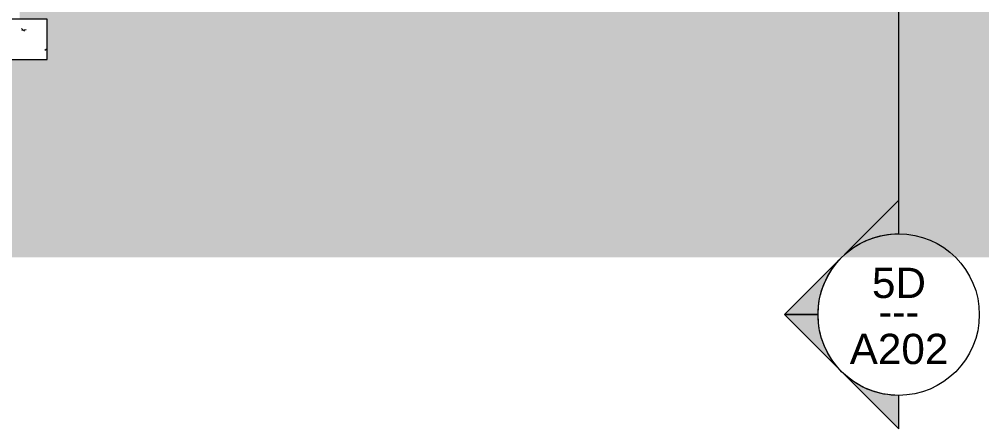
# Model space of a CAD drawing. Header units: inches. Extents: x -4168 to 1483, y -300 to 637.
# Drawn here: x -367.7 to -81.3, y -289.7 to -168 of the extents above; entities that cross this region are included whole.
import ezdxf

# ---------------------------------------------------------------- set-up
doc = ezdxf.new("R2010")
doc.units = ezdxf.units.IN
doc.header["$MEASUREMENT"] = 0
for name, color, linetype, lineweight in [('0-5', 10, 'Continuous', 5), ('C-TOPO-2', 45, 'Continuous', 9), ('G-ANNO-SYMB', 111, 'Continuous', 9), ('S-FNDN-1', 7, 'Continuous', 9), ('S-FNDN-3', 45, 'Continuous', 9)]:
    doc.layers.add(name, color=color, linetype=linetype, lineweight=lineweight)
doc.styles.add('Arial_1', font='arial.ttf', dxfattribs={"height": 9})
doc.styles.add('Century Gothic', font='ufonts.com_century-gothic.ttf', dxfattribs={"height": 9})

# ---------------------------------------------------------------- blocks, each defined once
blk = doc.blocks.new('CTR  - Topography_rvt-2-BUILDING SECTION - EAST_WEST AT RAMP - LOOKING SOUTH')
at = {"layer": 'C-TOPO-2'}
h = blk.add_hatch(dxfattribs=at)
h.set_pattern_fill('FP_27', color=256, style=0, pattern_type=2)
h.set_pattern_definition([(0, (-10964.796, 146.633), (24, 24), [24, -24]), (0, (-10964.796, 155.633), (24, 24), [24, -24]), (0, (-10964.796, 164.633), (24, 24), [24, -24]), (90, (-10961.796, 167.633), (-24, 24), [24, -24]), (90, (-10952.796, 167.633), (-24, 24), [24, -24]), (90, (-10943.796, 167.633), (-24, 24), [24, -24])])
h.paths.add_polyline_path([(-10229.67, -238.74), (-9888.19, -238.74), (-9888.19, -182), (-9911.19, -182), (-9911.19, -168), (-9901.19, -168), (-9901.19, -162), (-9901.35, -162), (-9962.11, -162.88), (-10615.05, -162.86), (-10665.2, -162), (-10716.04, -162.88), (-11311.15, -162.86), (-11361.19, -162), (-11432.19, -162), (-11432.19, -168), (-11424, -168), (-11424, -180), (-11448, -180), (-11448, -168), (-11439.81, -168), (-11439.81, -162), (-11472.99, -162), (-11478.99, -168), (-11502.99, -168), (-11508.99, -162), (-11544.19, -162), (-11544.19, -168), (-11529.19, -168), (-11529.19, -182), (-11571.19, -182), (-11571.19, -168), (-11760.19, -168), (-11760.19, -182), (-11858.19, -182), (-11858.19, -168), (-11843.19, -168), (-11843.19, -162), (-11847.31, -162), (-11921.56, -163.34), (-11996.76, -163.32), (-12077.19, -162), (-12077.19, -168), (-12067.19, -168), (-12067.19, -182), (-12090.19, -182), (-12090.19, -238.74), (-10248.19, -238.74)], flags=0)
blk = doc.blocks.new('CTR - 1st Phase - Structure_rvt-2-BUILDING SECTION - EAST_WEST AT RAMP - LOOKING SOUTH')
at = {"layer": 'S-FNDN-3'}
h = blk.add_hatch(dxfattribs=at)
h.set_pattern_fill('FP_34', color=256, style=0, pattern_type=2)
h.set_pattern_definition([(50, (-10964.796, 146.633), (27.5427, -2.4099), [2.88, -31.68]), (355, (-10964.796, 146.633), (-5.3278, 28.8843), [2.304, -25.344]), (100.451, (-10962.5, 146.432), (22.2153, 26.4739), [2.448, -26.924]), (46.184, (-10964.796, 154.313), (40.9819, -6.3564), [4.32, -47.52]), (96.636, (-10961.38, 153.784), (35.8907, 37.4062), [3.671, -40.386]), (351.184, (-10964.796, 154.313), (35.891, 37.4062), [3.456, -38.016]), (21, (-10960.956, 152.393), (22.921, -15.4607), [2.88, -31.68]), (326, (-10960.956, 152.393), (9.3435, 27.8457), [2.304, -25.344]), (71.451, (-10959.045, 151.105), (32.2648, 12.3844), [2.448, -26.924]), (37.5, (-10964.796, 146.633), (0.46686, 12.7827), [1.267, -23.77, 1.267, -24.461, -25.44]), (37.5, (-10964.796, 146.633), (0.46686, 12.7827), [-50.765, 1.267, -24.173]), (7.5, (-10964.796, 146.633), (10.1016, 15.1451), [1.267, -13.402, 1.267, -23.194, -9.696]), (7.5, (-10964.796, 146.633), (10.1016, 15.1451), [-39.13, 1.267, -8.429]), (327.5, (-10973.359, 146.633), (20.49916, -0.86578), [1.267, -8.333, 1.267, -28.685, -39.744]), (327.5, (-10973.359, 146.633), (20.49916, -0.86578), [-39.552, 1.267, -38.477]), (317.5, (-10977.199, 146.633), (22.3948, 3.8443), [1.267, -11.213, 1.267, -18.624, -28.224]), (317.5, (-10977.199, 146.633), (22.3948, 3.8443), [-32.371, 1.267, -26.957])])
h.paths.add_polyline_path([(-11448, -180), (-11424, -180), (-11424, -168), (-11448, -168)], flags=0)
at = {"layer": 'S-FNDN-1'}
for p, q in [((-11424, -168), (-11448, -168)), ((-11424, -180), (-11424, -168)), ((-11448, -180), (-11424, -180))]:
    blk.add_line(p, q, dxfattribs=at)
blk = doc.blocks.new('Section - Section Head - Filled-22785-BUILDING SECTION - EAST_WEST AT RAMP - LOOKING SOUTH')
at = {"layer": 'G-ANNO-SYMB'}
h = blk.add_hatch(color=256, dxfattribs=at)
edge = h.paths.add_edge_path(flags=0)
edge.add_line((-10177.68, -248), (-10193.79, -231.9))
edge.add_line((-10193.79, -231.9), (-10193.79, -241.81))
edge.add_arc((-10193.79, -265.84), 24.03, 47.9216, 90, ccw=False)
h = blk.add_hatch(color=256, dxfattribs=at)
edge = h.paths.add_edge_path(flags=0)
edge.add_arc((-10193.79, -265.84), 24, 0, 45, ccw=False)
edge.add_line((-10169.79, -265.84), (-10159.85, -265.84))
edge.add_line((-10159.85, -265.84), (-10176.82, -248.87))
h = blk.add_hatch(color=256, dxfattribs=at)
edge = h.paths.add_edge_path(flags=0)
edge.add_line((-10176.82, -282.81), (-10159.85, -265.84))
edge.add_line((-10159.85, -265.84), (-10169.79, -265.84))
edge.add_arc((-10193.79, -265.84), 24, 315, 360, ccw=False)
h = blk.add_hatch(color=256, dxfattribs=at)
edge = h.paths.add_edge_path(flags=0)
edge.add_arc((-10193.79, -265.84), 24.03, 270, 312.0784, ccw=False)
edge.add_line((-10193.79, -289.87), (-10193.79, -299.78))
edge.add_line((-10193.79, -299.78), (-10177.68, -283.68))
for p, q in [((-10193.79, -241.81), (-10193.79, -231.9)), ((-10193.79, -231.9), (-10177.68, -248)), ((-10176.82, -248.87), (-10159.85, -265.84)), ((-10159.85, -265.84), (-10176.82, -282.81)), ((-10169.79, -265.84), (-10159.85, -265.84)), ((-10159.85, -265.84), (-10169.79, -265.84)), ((-10177.68, -283.68), (-10193.79, -299.78)), ((-10193.79, -299.78), (-10193.79, -289.87))]:
    blk.add_line(p, q, dxfattribs=at)
for centre, radius, start, end in [((-10193.79, -265.87), 24, 90, 270), ((-10193.79, -265.84), 24.03, 47.9216, 90), ((-10193.79, -265.87), 24, 270, 90), ((-10193.79, -265.84), 24, 360, 45), ((-10193.79, -265.84), 24, 315, 360), ((-10193.79, -265.84), 24.03, 270, 312.0784)]:
    blk.add_arc(centre, radius, start, end, dxfattribs=at)

msp = doc.modelspace()

# ---------------------------------------------------------------- linework, layer by layer
at = {"layer": 'G-ANNO-SYMB'}
msp.add_line((-106.0682, 526.9531), (-106.0682, -231.7467), dxfattribs=at)

# ---------------------------------------------------------------- block references
at = {"layer": '0-5'}
for name in ['CTR - 1st Phase - Structure_rvt-2-BUILDING SECTION - EAST_WEST AT RAMP - LOOKING SOUTH', 'CTR  - Topography_rvt-2-BUILDING SECTION - EAST_WEST AT RAMP - LOOKING SOUTH']:
    msp.add_blockref(name, (11064.5668, 0), dxfattribs=at)
at = {"layer": 'G-ANNO-SYMB', "extrusion": (0, 0, -1)}
msp.add_blockref('Section - Section Head - Filled-22785-BUILDING SECTION - EAST_WEST AT RAMP - LOOKING SOUTH', (10299.8576, 10.092), dxfattribs=at)

# ---------------------------------------------------------------- texts
at = {"layer": 'G-ANNO-SYMB', "char_height": 9, "attachment_point": 1}
for s, insert, width, style in [('5D', (-114.0191, -241.838), 19.695, 'Arial_1'), ('---', (-112.0405, -250.3447), 15.453, 'Century Gothic'), ('A202', (-120.6333, -261.4743), 35.754, 'Arial_1')]:
    msp.add_mtext(s, dxfattribs=dict(at, insert=insert, width=width, style=style))

doc.saveas('drawing.dxf')
